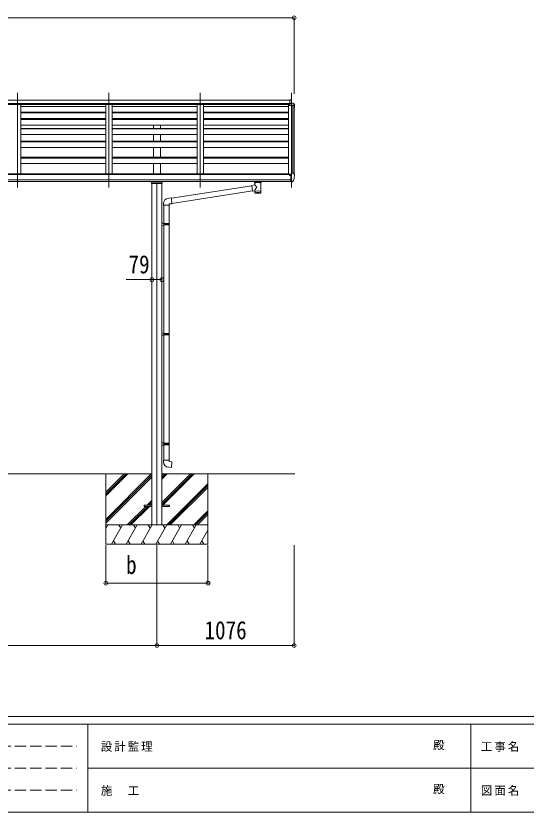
# Model space of a CAD drawing. Units: millimetres at full size. Extents: x -8385 to 8479, y -5853 to 5787.
# Drawn here: x -3966 to 31, y -5853 to 388 of the extents above; entities that cross this region are included whole.
import ezdxf
from ezdxf.enums import TextEntityAlignment as Align

# ---------------------------------------------------------------- set-up
doc = ezdxf.new("R2010")
doc.units = ezdxf.units.MM
doc.header["$LTSCALE"] = 30
doc.header["$PDMODE"] = 32
doc.header["$PDSIZE"] = 30
doc.linetypes.add('DASHED3', pattern=[4, 3, -1])
for name, color, linetype, lineweight in [('0-0_0', 7, 'Continuous', 9), ('0-1_本体', 4, 'Continuous', 9), ('0-2_部品', 7, 'Continuous', 9), ('0-8_PARTS2', 2, 'Continuous', 9), ('0-A_寸法', 6, 'Continuous', 9), ('F-0_240', 7, 'Continuous', 9)]:
    doc.layers.add(name, color=color, linetype=linetype, lineweight=lineweight)
doc.styles.add('ＭＳ ゴシック', font='')
doc.styles.get('ＭＳ ゴシック').set_extended_font_data('MS Gothic')

msp = doc.modelspace()

# ---------------------------------------------------------------- linework, layer by layer
at = {"layer": '0-0_0'}
for p, q in [((-2901.42, -3202.12), (-5722.42, -3202.12)), ((-3261.92, -3202.12), (-3261.92, -3752.12)), ((-3261.92, -3558.42), (-2905.61, -3202.12)), ((-3261.92, -3346.29), (-3117.74, -3202.12)), ((-3261.92, -3360.44), (-3103.6, -3202.12)), ((-3261.92, -3374.58), (-3089.45, -3202.12)), ((-3261.92, -3572.57), (-2901.42, -3212.07)), ((-3261.92, -3586.71), (-2901.42, -3226.21)), ((-1782.11, -3202.12), (-2822.42, -3202.12)), ((-2822.42, -3427.29), (-2597.24, -3202.12)), ((-2822.42, -3441.43), (-2583.1, -3202.12)), ((-2822.42, -3243.45), (-2781.09, -3202.12)), ((-2822.42, -3229.3), (-2795.23, -3202.12)), ((-2822.42, -3215.16), (-2809.37, -3202.12)), ((-2814.46, -3447.62), (-2568.95, -3202.12)), ((-2461.92, -3202.12), (-2461.92, -3752.12)), ((-2785.11, -3602.12), (-2461.92, -3278.93)), ((-2770.97, -3602.12), (-2461.92, -3293.07)), ((-2756.82, -3602.12), (-2461.92, -3307.21)), ((-2938.97, -3447.62), (-2901.42, -3410.06)), ((-2924.83, -3447.62), (-2901.42, -3424.2)), ((-3093.47, -3602.12), (-2947.97, -3456.62)), ((-3079.33, -3602.12), (-2933.83, -3456.62)), ((-3065.19, -3602.12), (-2919.69, -3456.62)), ((-2910.69, -3447.62), (-2901.42, -3438.34)), ((-2572.97, -3602.12), (-2461.92, -3491.06)), ((-2558.83, -3602.12), (-2461.92, -3505.2)), ((-2544.69, -3602.12), (-2461.92, -3519.34)), ((-2461.92, -3602.12), (-3261.92, -3602.12)), ((-3261.92, -3629.62), (-3246.04, -3602.12)), ((-3217.17, -3752.12), (-3130.57, -3602.12)), ((-3145.57, -3628.1), (-3160.57, -3602.12)), ((-3101.7, -3752.12), (-3015.1, -3602.12)), ((-3030.1, -3628.1), (-3045.1, -3602.12)), ((-2986.23, -3752.12), (-2899.63, -3602.12)), ((-2914.63, -3628.1), (-2929.63, -3602.12)), ((-2870.76, -3752.12), (-2784.16, -3602.12)), ((-2799.16, -3628.1), (-2814.16, -3602.11)), ((-2755.29, -3752.12), (-2668.69, -3602.12)), ((-2683.69, -3628.1), (-2698.69, -3602.12)), ((-2639.82, -3752.12), (-2553.22, -3602.12)), ((-2583.22, -3602.12), (-2568.22, -3628.1)), ((-2467.75, -3602.12), (-2461.92, -3612.22)), ((-2524.35, -3752.12), (-2461.92, -3643.98)), ((-3202.17, -3726.14), (-3187.17, -3752.12)), ((-3086.7, -3726.14), (-3071.7, -3752.12)), ((-2971.23, -3726.14), (-2956.23, -3752.12)), ((-2855.76, -3726.14), (-2840.76, -3752.12)), ((-2740.29, -3726.14), (-2725.29, -3752.12)), ((-2624.82, -3726.14), (-2609.82, -3752.12)), ((-2509.35, -3726.14), (-2494.35, -3752.12)), ((-3261.92, -3752.12), (-2461.92, -3752.12))]:
    msp.add_line(p, q, dxfattribs=at)
at = {"layer": '0-1_本体'}
for p, q in [((-6804.42, -271.14), (-1819.42, -271.14)), ((-6804.42, -298.26), (-1819.42, -298.26)), ((-6801.42, -300.52), (-1822.42, -300.52)), ((-6801.42, -306.16), (-1822.42, -306.16)), ((-6801.42, -307.06), (-1822.42, -307.06)), ((-3928.92, -307.06), (-3928.92, -849.57)), ((-3262.92, -307.06), (-3262.92, -849.57)), ((-3212.92, -307.06), (-3212.92, -849.57)), ((-2546.92, -307.06), (-2546.92, -849.57)), ((-2496.92, -307.06), (-2496.92, -849.57)), ((-1830.91, -307.06), (-1830.91, -851.23)), ((-3262.91, -322.52), (-3928.92, -322.52)), ((-3262.91, -367.05), (-3928.92, -367.05)), ((-3262.91, -369.04), (-3928.92, -369.04)), ((-3928.92, -372.22), (-3262.92, -372.22)), ((-2546.91, -322.52), (-3212.92, -322.52)), ((-2546.91, -367.05), (-3212.92, -367.05)), ((-2546.91, -369.04), (-3212.92, -369.04)), ((-3212.92, -372.22), (-2546.92, -372.22)), ((-2889.42, -372.22), (-2889.42, -369.04)), ((-2834.42, -372.22), (-2834.42, -369.04)), ((-1830.91, -322.52), (-2496.92, -322.52)), ((-1830.91, -367.05), (-2496.92, -367.05)), ((-1830.91, -369.04), (-2496.92, -369.04)), ((-2496.92, -372.22), (-1830.92, -372.22)), ((-1795.62, -846.1), (-1795.62, -314.05)), ((-1785.92, -852.64), (-1785.92, -314.68)), ((-3262.92, -416.96), (-3928.92, -416.96)), ((-3928.92, -421.25), (-3262.92, -421.25)), ((-3262.92, -424.71), (-3928.92, -424.71)), ((-2546.92, -416.96), (-3212.92, -416.96)), ((-3212.92, -421.25), (-2546.92, -421.25)), ((-2546.92, -424.71), (-3212.92, -424.71)), ((-2889.42, -421.25), (-2889.42, -416.96)), ((-2834.42, -421.25), (-2834.42, -416.96)), ((-1830.92, -416.96), (-2496.92, -416.96)), ((-2496.92, -421.25), (-1830.92, -421.25)), ((-1830.92, -424.71), (-2496.92, -424.71)), ((-3262.92, -468.95), (-3928.92, -468.95)), ((-3928.92, -493.83), (-3262.92, -493.83)), ((-3928.92, -497.84), (-3262.92, -497.84)), ((-2546.92, -468.95), (-3212.92, -468.95)), ((-3212.92, -493.83), (-2546.92, -493.83)), ((-3212.92, -497.84), (-2546.92, -497.84)), ((-2889.42, -493.83), (-2889.42, -468.95)), ((-2834.42, -493.83), (-2834.42, -468.95)), ((-1830.92, -468.95), (-2496.92, -468.95)), ((-2496.92, -493.83), (-1830.92, -493.83)), ((-2496.92, -497.84), (-1830.92, -497.84)), ((-3928.92, -542.28), (-3262.92, -542.28)), ((-3212.92, -542.28), (-2546.92, -542.28)), ((-2889.42, -593.86), (-2889.42, -542.28)), ((-2834.42, -593.86), (-2834.42, -542.28)), ((-2496.92, -542.28), (-1830.92, -542.28)), ((-3928.92, -593.86), (-3262.92, -593.86)), ((-3262.92, -599.65), (-3928.92, -599.65)), ((-3212.92, -593.86), (-2546.92, -593.86)), ((-2546.92, -599.65), (-3212.92, -599.65)), ((-2496.92, -593.86), (-1830.92, -593.86)), ((-1830.92, -599.65), (-2496.92, -599.65)), ((-3928.92, -643.57), (-3262.92, -643.57)), ((-3212.92, -643.57), (-2546.92, -643.57)), ((-2889.42, -718.96), (-2889.42, -643.57)), ((-2834.42, -718.96), (-2834.42, -643.57)), ((-2496.92, -643.57), (-1830.92, -643.57)), ((-3928.92, -718.96), (-3262.92, -718.96)), ((-3262.92, -725.78), (-3928.92, -725.78)), ((-3212.92, -718.96), (-2546.92, -718.96)), ((-2546.92, -725.78), (-3212.92, -725.78)), ((-2496.92, -718.96), (-1830.92, -718.96)), ((-1830.92, -725.78), (-2496.92, -725.78)), ((-3928.92, -769.32), (-3262.92, -769.32)), ((-3212.92, -769.32), (-2546.92, -769.32)), ((-2889.42, -849.5), (-2889.42, -769.32)), ((-2834.42, -849.5), (-2834.42, -769.32)), ((-2496.92, -769.32), (-1830.92, -769.32)), ((-1812.42, -856.2), (-6811.42, -856.2)), ((-1835.92, -849.5), (-6787.92, -849.5)), ((-1835.92, -856.2), (-1835.92, -849.5)), ((-1807.42, -851.23), (-1830.92, -851.23)), ((-6811.42, -897.42), (-1812.42, -897.42)), ((-1812.42, -909.28), (-6811.42, -909.2)), ((-2901.42, -925.03), (-2901.42, -3602.12)), ((-2822.42, -925.03), (-2822.42, -3602.12))]:
    msp.add_line(p, q, dxfattribs=at)
msp.add_circle((-1819.89, -860.94), 3, dxfattribs=at)
at = {"layer": '0-2_部品'}
for p, q in [((-1805.92, -297.64), (-1822.42, -300.13)), ((-1822.42, -314.05), (-1822.42, -300.13)), ((-1819.42, -269.89), (-1807.42, -269.16)), ((-1819.42, -269.89), (-1819.42, -298.39)), ((-1819.42, -296.91), (-1805.92, -296.09)), ((-1819.42, -297.12), (-1805.92, -296.37)), ((-1819.42, -298.39), (-1805.92, -297.64)), ((-1807.42, -269.15), (-1805.92, -269.15)), ((-1807.42, -269.15), (-1807.42, -270.86)), ((-1807.42, -270.86), (-1807.42, -270.87)), ((-1805.92, -269.15), (-1805.92, -271.54)), ((-1805.92, -297.64), (-1805.92, -271.54)), ((-1793.92, -295.98), (-1805.92, -295.98)), ((-1793.92, -295.98), (-1791.58, -296.13)), ((-1790.83, -296.55), (-1786.76, -302.36)), ((-1783.92, -316.42), (-1783.92, -305.36)), ((-1791.33, -312.55), (-1822.42, -312.55)), ((-1791.33, -314.05), (-1822.42, -314.05)), ((-1786.84, -314.3), (-1791.41, -314.04)), ((-1786.76, -312.8), (-1791.33, -312.55)), ((-1785.42, -316.42), (-1785.42, -315.8)), ((-1817.42, -859.96), (-1817.72, -859.96)), ((-1816.89, -859.96), (-1817.42, -859.96)), ((-1812.42, -854.78), (-1805.92, -854.38)), ((-1807.42, -845.96), (-1805.92, -845.96)), ((-1807.42, -845.96), (-1807.42, -852.13)), ((-1805.92, -913.54), (-1805.92, -845.04)), ((-1790.83, -845.61), (-1786.76, -851.42)), ((-1783.92, -854.41), (-1783.92, -855.04)), ((-2823.42, -915.77), (-2900.42, -915.77)), ((-2097.92, -914.56), (-2097.92, -908.44)), ((-2093.82, -936.63), (-2093.82, -919.04)), ((-2048.02, -919.06), (-2048, -999.35)), ((-2043.92, -914.56), (-2043.92, -908.44)), ((-1812.42, -910.35), (-1806.92, -910.35)), ((-1806.42, -911.35), (-1806.92, -910.35)), ((-1805.92, -911.35), (-1806.42, -911.35)), ((-1804.42, -913.45), (-1805.92, -913.54)), ((-1804.42, -913.45), (-1800.71, -913.22)), ((-1798.29, -911.73), (-1788.55, -896.35)), ((-2748.33, -1040.23), (-2118.71, -942.55)), ((-2744.66, -1082.16), (-2112.27, -984.05)), ((-2119.04, -940.54), (-2093.82, -936.62)), ((-2119.04, -940.54), (-2112.02, -985.79)), ((-2093.82, -982.97), (-2112.02, -985.79)), ((-2093.83, -999.35), (-2093.82, -982.72)), ((-2769.34, -1040.11), (-2748.5, -1038.28)), ((-2810.42, -1095.85), (-2810.42, -1084.93)), ((-2764.42, -1095.85), (-2810.42, -1095.85)), ((-2808.42, -1095.85), (-2808.42, -1236.2)), ((-2766.42, -1095.85), (-2766.42, -1238.76)), ((-2806.42, -1236.26), (-2822.42, -1235.79)), ((-2822.42, -1235.79), (-2822.42, -1253.73)), ((-2806.42, -1238.26), (-2808.42, -1238.26)), ((-2765.42, -1238.76), (-2808.42, -1238.76)), ((-2764.42, -1240.76), (-2808.42, -1240.76)), ((-2806.42, -1238.26), (-2806.42, -1236.26)), ((-2803.94, -1240.76), (-2803.51, -1238.76)), ((-2764.42, -1240.76), (-2765.42, -1238.76)), ((-2764.42, -1240.76), (-2764.42, -1248.76)), ((-2806.42, -1253.26), (-2822.42, -1253.73)), ((-2764.42, -1248.76), (-2808.42, -1248.76)), ((-2765.42, -1250.76), (-2808.42, -1250.76)), ((-2808.42, -1253.32), (-2808.42, -2097.58)), ((-2806.42, -1253.26), (-2806.42, -1251.26)), ((-2766.42, -1250.76), (-2766.42, -2100.14)), ((-2764.42, -1248.76), (-2765.42, -1250.76)), ((-2806.42, -2097.64), (-2822.42, -2097.17)), ((-2822.42, -2097.17), (-2822.42, -2115.11)), ((-2806.42, -2114.64), (-2822.42, -2115.11)), ((-2806.42, -2099.64), (-2808.42, -2099.64)), ((-2765.42, -2100.14), (-2808.42, -2100.14)), ((-2764.42, -2102.14), (-2808.42, -2102.14)), ((-2764.42, -2110.14), (-2808.42, -2110.14)), ((-2765.42, -2112.14), (-2808.42, -2112.14)), ((-2808.42, -2114.7), (-2808.42, -2958.95)), ((-2806.42, -2099.64), (-2806.42, -2097.64)), ((-2806.42, -2114.64), (-2806.42, -2112.64)), ((-2803.94, -2102.14), (-2803.51, -2100.14)), ((-2766.42, -2112.14), (-2766.42, -2961.51)), ((-2764.42, -2102.14), (-2765.42, -2100.14)), ((-2764.42, -2110.14), (-2765.42, -2112.14)), ((-2764.42, -2102.14), (-2764.42, -2110.14)), ((-2806.42, -2959.01), (-2822.42, -2958.54)), ((-2822.42, -2958.54), (-2822.42, -2976.48)), ((-2806.42, -2976.01), (-2822.42, -2976.48)), ((-2806.42, -2961.01), (-2808.42, -2961.01)), ((-2765.42, -2961.51), (-2808.42, -2961.51)), ((-2764.42, -2963.51), (-2808.42, -2963.51)), ((-2764.42, -2971.51), (-2808.42, -2971.51)), ((-2765.42, -2973.51), (-2808.42, -2973.51)), ((-2808.41, -2976.07), (-2808.41, -3094.55)), ((-2806.42, -2961.01), (-2806.42, -2959.01)), ((-2806.42, -2976.01), (-2806.42, -2974.01)), ((-2803.94, -2963.51), (-2803.51, -2961.51)), ((-2766.41, -2973.51), (-2766.41, -3094.55)), ((-2764.42, -2963.51), (-2765.42, -2961.51)), ((-2764.42, -2971.51), (-2765.42, -2973.51)), ((-2764.42, -2963.51), (-2764.42, -2971.51)), ((-2764.42, -3094.55), (-2810.42, -3094.55)), ((-2810.42, -3094.55), (-2810.42, -3105.46)), ((-2764.42, -3104.55), (-2764.42, -3094.55))]:
    msp.add_line(p, q, dxfattribs=at)
at = {"layer": '0-2_部品', "color": 4}
for p, q in [((-2961.92, -3447.62), (-2901.42, -3447.62)), ((-2961.92, -3447.62), (-2961.92, -3456.62)), ((-2901.42, -3456.62), (-2961.92, -3456.62)), ((-2822.42, -3447.62), (-2761.92, -3447.62)), ((-2761.92, -3456.62), (-2822.42, -3456.62)), ((-2761.92, -3447.62), (-2761.92, -3456.62))]:
    msp.add_line(p, q, dxfattribs=at)
at = {"layer": '0-2_部品'}
for points in [[(-1819.42, -271.05), (-1815.81, -270.99), (-1807.42, -270.87)], [(-1822.42, -858.34), (-1822.42, -859.96), (-1822.89, -859.96)], [(-1817.72, -858.77), (-1817.72, -859.96), (-1822.42, -859.96)], [(-1812.42, -910.35), (-1812.42, -852.13), (-1807.42, -852.13)], [(-1805.92, -845.04), (-1793.92, -845.04), (-1791.58, -845.19)], [(-2903.42, -908.44), (-2903.42, -925.03), (-2820.42, -925.03), (-2820.42, -908.44)], [(-2097.88, -914.61), (-2097.9, -914.26), (-2097.66, -913.3), (-2097.13, -912.42), (-2096.33, -911.58), (-2095.22, -910.78), (-2093.82, -910.05)], [(-2097.88, -914.5), (-2097.9, -914.85), (-2097.66, -915.81), (-2097.13, -916.69), (-2096.33, -917.53), (-2095.22, -918.33), (-2093.82, -919.06)], [(-2048.02, -910.07), (-2047.78, -910.16), (-2046.43, -910.9), (-2045.32, -911.74), (-2044.56, -912.61), (-2044.1, -913.51), (-2043.93, -914.39)], [(-2048.02, -919.04), (-2047.78, -918.95), (-2046.43, -918.22), (-2045.32, -917.37), (-2044.56, -916.5), (-2044.1, -915.6), (-2043.93, -914.72)], [(-1805.92, -899.65), (-1809.08, -899.25), (-1812.42, -898.82)], [(-2748.5, -1038.28), (-2744.49, -1084.11), (-2764.42, -1085.85), (-2764.42, -1095.85)], [(-2806.42, -1251.26), (-2808.42, -1251.26), (-2808.42, -1238.26)], [(-2803.94, -1240.76), (-2803.94, -1248.76), (-2803.51, -1250.76)], [(-2806.42, -2112.64), (-2808.42, -2112.64), (-2808.42, -2099.64)], [(-2803.94, -2102.14), (-2803.94, -2110.14), (-2803.51, -2112.14)], [(-2806.42, -2974.01), (-2808.42, -2974.01), (-2808.42, -2961.01)], [(-2803.94, -2963.51), (-2803.94, -2971.51), (-2803.51, -2973.51)], [(-2769.34, -3150.29), (-2748.5, -3152.12), (-2744.49, -3106.29), (-2764.42, -3104.55)]]:
    msp.add_lwpolyline(points, dxfattribs=at)
for centre, radius, start, end in [((-1791.64, -297.13), 1, 35, 86.5), ((-1786.92, -305.36), 3, 0, 87), ((-1786.92, -315.8), 1.5, 0, 87), ((-1786.92, -315.8), 3, 0, 87), ((-1985.92, -316.42), 202, 351.9307, 0), ((-1985.92, -316.42), 200.5, 355.95279, 0), ((-1819.92, -859.96), 2.5, 28.35764, 180), ((-1819.92, -859.96), 2.5, 0, 28.35764), ((-1791.65, -846.18), 1, 35, 86.5), ((-1976.41, -855.04), 192.49, 347.8767, 359.9992), ((-1786.92, -854.41), 3, 0, 87), ((-2079.7, -965.37), 57.09, 91.43272, 104.31561), ((-2064.64, -977.71), 69.68, 76.17896, 85.0206), ((-1800.89, -910.23), 3, 273.5, 330), ((-1791.15, -894.85), 3, 330, 348.16652), ((-2765.42, -1084.93), 45, 95, 180), ((-2765.42, -3105.46), 45, 180, 265)]:
    msp.add_arc(centre, radius, start, end, dxfattribs=at)
for centre, major_axis, ratio, start_param, end_param in [((-1849.25, -271.8), (43.33, 0.25), 0.060879, 6.2828271, 6.5467158), ((-2070.92, -920.25), (-22.91, -0.42), 0.072511, 4.711586, 6.2823824), ((-2070.89, -918.62), (-22.91, -0.42), 0.072511, 4.711586, 6.2823824), ((-2070.94, -918.63), (22.92, -0.42), 0.07247, 0.0008089, 1.5716053), ((-2070.94, -920.25), (22.92, -0.42), 0.07247, 0.0008089, 1.5716053), ((-2059.92, -914.56), (16, 0), 0.361356, 0, 0.0194874), ((-2059.92, -914.56), (16, 0), 0.361356, 6.2636979, 6.2831853), ((-2070.91, -956.18), (22.81, 26.62), 0.234429, 1.6855472, 3.1268519), ((-2073.47, -958.82), (-20.32, 22.25), 0.045535, 0.0389954, 1.3075346), ((-2070.92, -999.35), (-22.92, 0), 0.101955, 3.1415499, 6.2833984), ((-2070.92, -986.91), (-22.91, 0), 0.122865, 3.1415927, 6.2831853), ((-2070.92, -999.35), (-22.92, 0), 0.101955, 6.2829723, 9.4248207)]:
    msp.add_ellipse(centre, major_axis=major_axis, ratio=ratio, start_param=start_param, end_param=end_param, dxfattribs=at)
at = {"layer": '0-8_PARTS2', "color": 6}
for p, q in [((-6837.92, 373.06), (-1785.92, 373.06)), ((-2901.42, -1679.24), (-2822.42, -1679.24))]:
    msp.add_line(p, q, dxfattribs=at)
at = {"layer": '0-8_PARTS2'}
for p, q in [((-3953.92, -955.6), (-3953.92, -214.12)), ((-3237.92, -955.6), (-3237.92, -214.12)), ((-2521.92, -955.6), (-2521.92, -214.12)), ((-1805.92, -955.6), (-1805.92, -214.12)), ((-2861.92, -922.23), (-2861.92, -3604.91))]:
    msp.add_line(p, q, dxfattribs=at)
at = {"layer": '0-A_寸法'}
for p, q in [((-1785.92, 373.06), (-1785.92, -223.03)), ((-2901.42, -1679.24), (-3101.42, -1679.24)), ((-3261.92, -4058.77), (-3261.92, -3760.12)), ((-2861.92, -4547.3), (-2861.92, -3760.12)), ((-2461.92, -4058.77), (-2461.92, -3760.12)), ((-1785.92, -4547.3), (-1785.92, -3760.12)), ((-3261.92, -4058.77), (-2461.92, -4058.77)), ((-5761.92, -4547.3), (-2861.92, -4547.3)), ((-2861.92, -4547.3), (-1785.92, -4547.3))]:
    msp.add_line(p, q, dxfattribs=at)
for p in [(-1785.92, 373.06), (-2901.42, -1679.24), (-2822.42, -1679.24), (-3261.92, -4058.77), (-2461.92, -4058.77), (-2861.92, -4547.3), (-1785.92, -4547.3)]:
    msp.add_point(p, dxfattribs=at)
at = {"layer": 'F-0_240', "color": 5}
for p, q in [((-8385.45, -5102.66), (8054.55, -5102.66)), ((-8385.45, -5162.66), (5387.79, -5162.66)), ((-3402.21, -5162.66), (-3402.21, -5852.66)), ((-402.21, -5162.66), (-402.21, -5852.66)), ((-3402.21, -5507.66), (2747.79, -5507.66)), ((-8385.45, -5852.66), (8054.55, -5852.66))]:
    msp.add_line(p, q, dxfattribs=at)
at = {"layer": 'F-0_240', "color": 4, "linetype": 'DASHED3'}
for p, q in [((-8295.46, -5335.16), (-3492.21, -5335.16)), ((-8295.46, -5507.66), (-3492.21, -5507.66)), ((-8295.46, -5680.16), (-3492.21, -5680.16))]:
    msp.add_line(p, q, dxfattribs=at)

# ---------------------------------------------------------------- texts
at = {"layer": '0-A_寸法', "color": 7, "style": 'ＭＳ ゴシック', "width": 0.85}
for s, p in [('79', (-3083.92, -1673.24)), ('b', (-3103.17, -4028.77)), ('1076', (-2488.92, -4541.3))]:
    msp.add_text(s, height=143, dxfattribs=at).set_placement(p, align=Align.BOTTOM_LEFT)
at = {"layer": 'F-0_240', "style": 'ＭＳ ゴシック'}
for p in [(-697.92, -5380.16), (-697.92, -5725.16)]:
    msp.add_text('殿', height=65.98, dxfattribs=at).set_placement(p, align=Align.BOTTOM_LEFT)
at = {"layer": 'F-0_240', "char_height": 65.98, "attachment_point": 7, "style": 'ＭＳ ゴシック'}
for s, insert in [('\\T1.17;設計監理', (-3300.89, -5380.16)), ('\\T1.17;工事名', (-323.11, -5380.16)), ('\\T1.17;施\u3000工', (-3300.89, -5725.16)), ('\\T1.17;図面名', (-323.11, -5725.16))]:
    msp.add_mtext(s, dxfattribs=dict(at, insert=insert))

doc.saveas('drawing.dxf')
